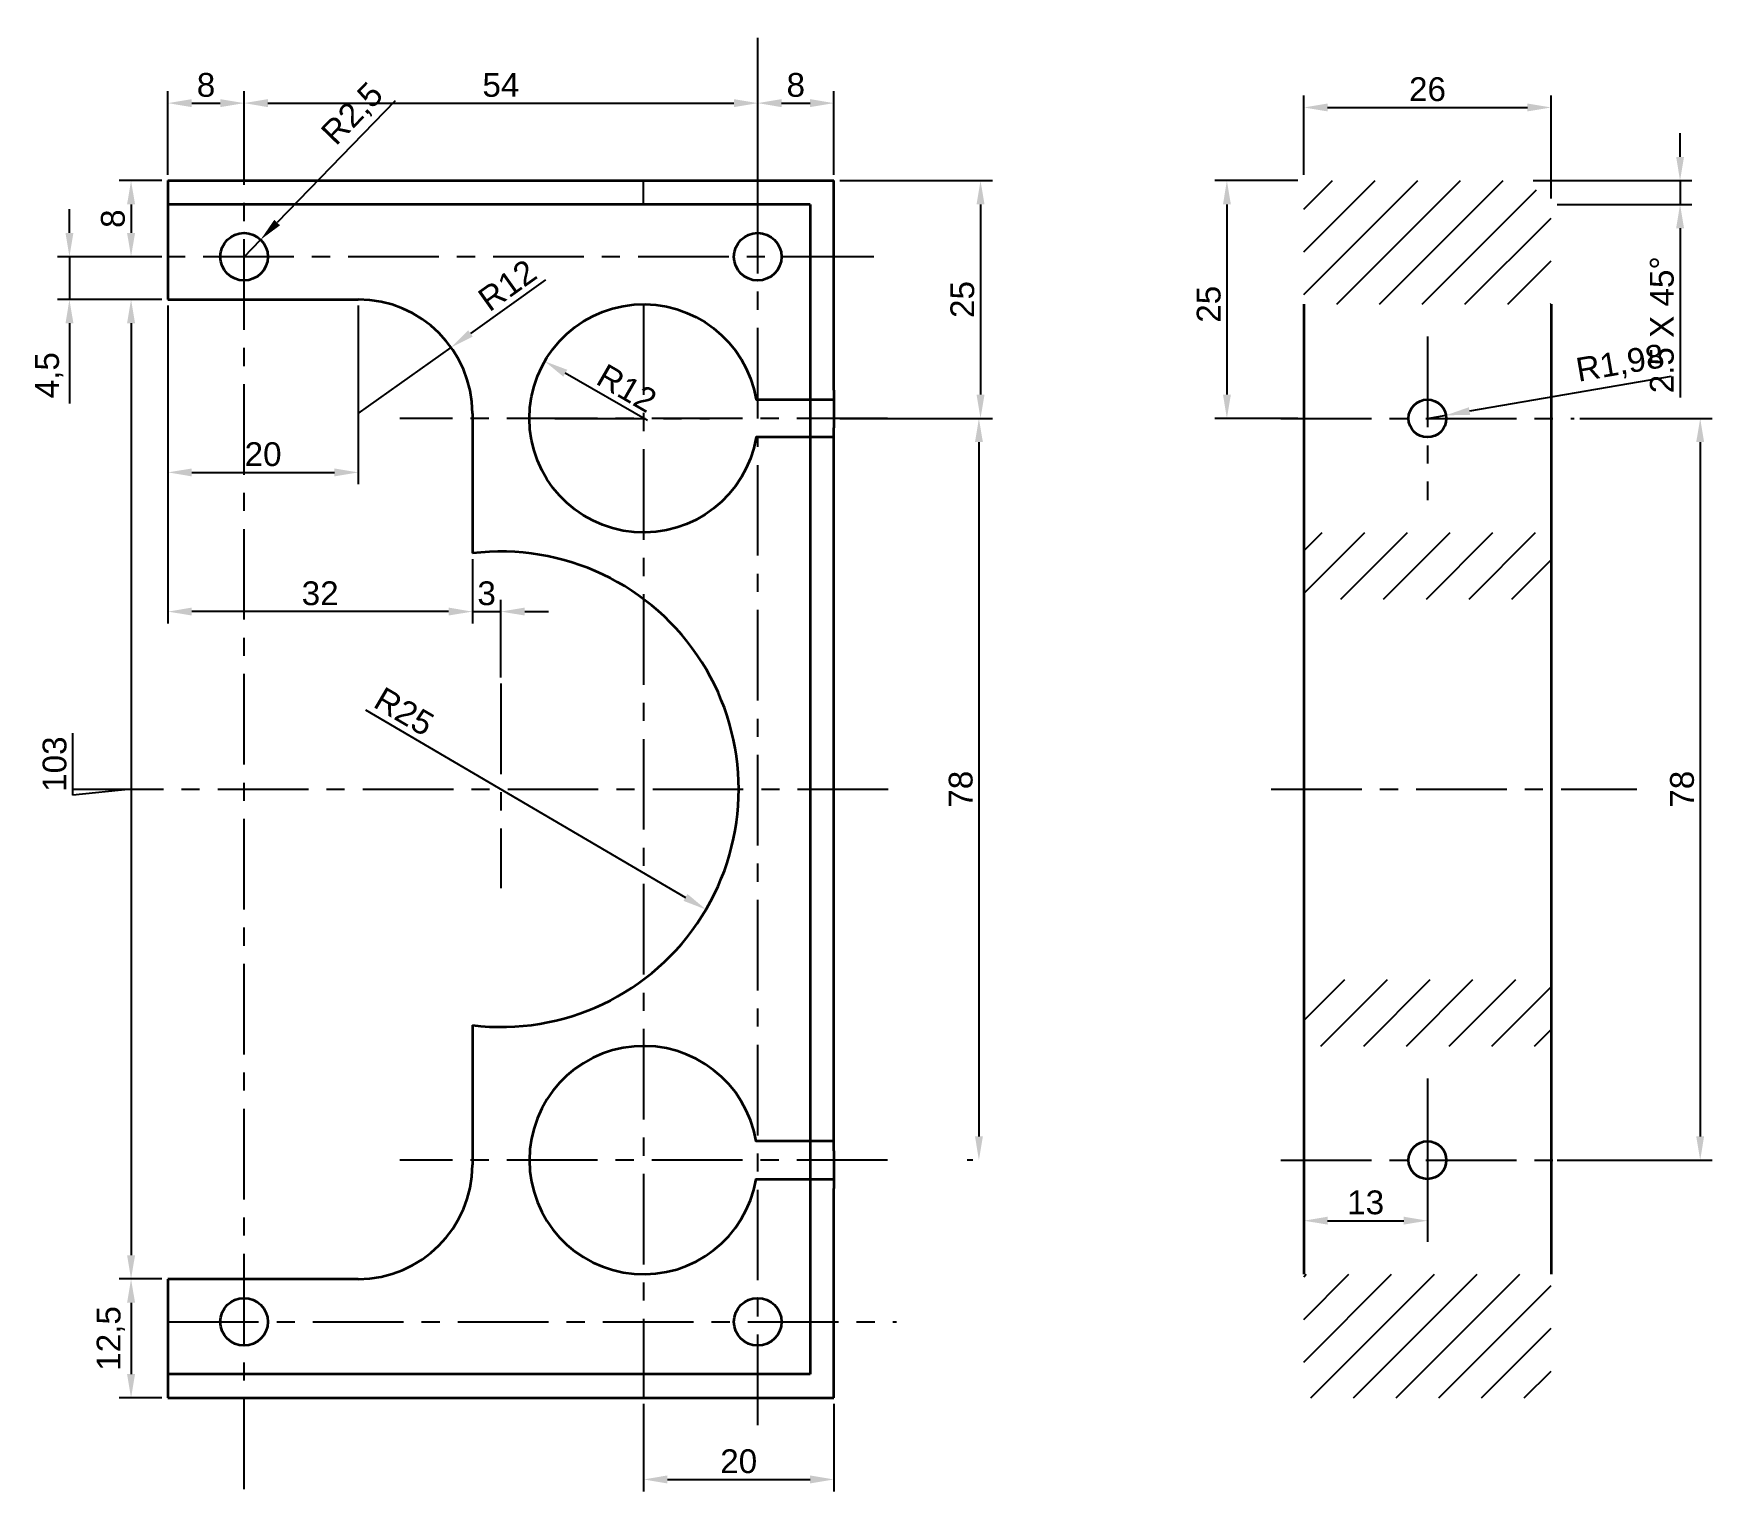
# Model space of a CAD drawing. Header units: millimetres. Extents: x 2773 to 2950, y 1268 to 1421.
import ezdxf

# ---------------------------------------------------------------- set-up
doc = ezdxf.new("R2010")
doc.units = ezdxf.units.MM
doc.header["$LTSCALE"] = 0.3
doc.linetypes.add('AXES', pattern=[50.8, 31.75, -6.35, 6.35, -6.35])
for name, color, linetype in [('axes', 3, 'AXES'), ('cotation', 12, 'Continuous'), ('hachures', 9, 'Continuous')]:
    doc.layers.add(name, color=color, linetype=linetype)
doc.layers.add('dessin', color=7, linetype='Continuous', lineweight=35)
doc.styles.get("Standard").update_dxf_attribs({"font": 'arial.ttf'})
doc.dimstyles.new('ISO-25', dxfattribs={"dimtxt": 2.5, "dimasz": 2.5, "dimexe": 1.25, "dimexo": 0.625, "dimtad": 1, "dimtxsty": 'Standard', "dimcen": 2.5, "dimadec": 0, "dimazin": 0, "dimtfac": 1, "dimtmove": 0, "dimatfit": 3, "dimfxl": 1, "dimarcsym": 0})

# ---------------------------------------------------------------- blocks, each defined once
blk = doc.blocks.new('*D27')
at = {"layer": 'cotation', "color": 0, "lineweight": -2, "transparency": 16777216}
for p, q in [((2786.06, 1405.58), (2781.56, 1405.58)), ((2782.81, 1403.08), (2782.81, 1400.08)), ((2786.06, 1397.58), (2781.56, 1397.58))]:
    blk.add_line(p, q, dxfattribs=at)
at = {"layer": 'cotation', "color": 0, "transparency": 16777216}
for points in [[(2782.39, 1403.08), (2783.23, 1403.08), (2782.81, 1405.58)], [(2782.39, 1400.08), (2783.23, 1400.08), (2782.81, 1397.58)]]:
    blk.add_solid(points, dxfattribs=at)
at = {"layer": 'Defpoints', "color": 0, "transparency": 16777216}
for p in [(2786.69, 1405.58), (2782.81, 1397.58), (2786.69, 1397.58)]:
    blk.add_point(p, dxfattribs=at)
at = {"layer": 'cotation', "color": 0, "transparency": 16777216, "insert": (2780.91, 1401.58), "char_height": 2.5, "attachment_point": 5, "rotation": 90}
blk.add_mtext('8', dxfattribs=at)
blk = doc.blocks.new('*D28')
at = {"layer": 'cotation', "color": 0, "lineweight": -2, "transparency": 16777216}
for p, q in [((2786.06, 1393.08), (2781.56, 1393.08)), ((2782.81, 1390.58), (2782.81, 1292.58)), ((2776.69, 1340.95), (2776.69, 1347.49)), ((2782.81, 1341.58), (2776.69, 1340.95)), ((2786.06, 1290.08), (2781.56, 1290.08))]:
    blk.add_line(p, q, dxfattribs=at)
at = {"layer": 'cotation', "color": 0, "transparency": 16777216}
for points in [[(2782.39, 1390.58), (2783.23, 1390.58), (2782.81, 1393.08)], [(2782.39, 1292.58), (2783.23, 1292.58), (2782.81, 1290.08)]]:
    blk.add_solid(points, dxfattribs=at)
at = {"layer": 'Defpoints', "color": 0, "transparency": 16777216}
for p in [(2786.69, 1393.08), (2782.81, 1290.08), (2786.69, 1290.08)]:
    blk.add_point(p, dxfattribs=at)
at = {"layer": 'cotation', "color": 0, "transparency": 16777216, "insert": (2774.78, 1344.22), "char_height": 2.5, "attachment_point": 5, "rotation": 90}
blk.add_mtext('103', dxfattribs=at)
blk = doc.blocks.new('*D29')
at = {"layer": 'cotation', "color": 0, "lineweight": -2, "transparency": 16777216}
for p, q in [((2786.06, 1290.08), (2781.56, 1290.08)), ((2782.81, 1287.58), (2782.81, 1280.08)), ((2786.06, 1277.58), (2781.56, 1277.58))]:
    blk.add_line(p, q, dxfattribs=at)
at = {"layer": 'cotation', "color": 0, "transparency": 16777216}
for points in [[(2782.39, 1287.58), (2783.23, 1287.58), (2782.81, 1290.08)], [(2782.39, 1280.08), (2783.23, 1280.08), (2782.81, 1277.58)]]:
    blk.add_solid(points, dxfattribs=at)
at = {"layer": 'Defpoints', "color": 0, "transparency": 16777216}
for p in [(2786.69, 1290.08), (2782.81, 1277.58), (2786.69, 1277.58)]:
    blk.add_point(p, dxfattribs=at)
at = {"layer": 'cotation', "color": 0, "transparency": 16777216, "insert": (2780.68, 1283.83), "char_height": 2.5, "attachment_point": 5, "rotation": 90}
blk.add_mtext('12,5', dxfattribs=at)
blk = doc.blocks.new('*D24')
at = {"layer": 'cotation', "color": 0, "lineweight": -2, "transparency": 16777216}
for p, q in [((2857.31, 1405.58), (2873.36, 1405.58)), ((2872.11, 1403.08), (2872.11, 1383.08)), ((2857.31, 1380.58), (2873.36, 1380.58))]:
    blk.add_line(p, q, dxfattribs=at)
at = {"layer": 'cotation', "color": 0, "transparency": 16777216}
for points in [[(2871.69, 1403.08), (2872.53, 1403.08), (2872.11, 1405.58)], [(2871.69, 1383.08), (2872.53, 1383.08), (2872.11, 1380.58)]]:
    blk.add_solid(points, dxfattribs=at)
at = {"layer": 'Defpoints', "color": 0, "transparency": 16777216}
for p in [(2856.69, 1405.58), (2856.69, 1380.58), (2872.11, 1380.58)]:
    blk.add_point(p, dxfattribs=at)
at = {"layer": 'cotation', "color": 0, "transparency": 16777216, "insert": (2870.21, 1393.08), "char_height": 2.5, "attachment_point": 5, "rotation": 90}
blk.add_mtext('25', dxfattribs=at)
blk = doc.blocks.new('*D25')
at = {"layer": 'cotation', "color": 0, "lineweight": -2, "transparency": 16777216}
for p, q in [((2857.31, 1380.58), (2873.19, 1380.58)), ((2871.94, 1378.08), (2871.94, 1305.08)), ((2871.32, 1302.58), (2870.69, 1302.58))]:
    blk.add_line(p, q, dxfattribs=at)
at = {"layer": 'cotation', "color": 0, "transparency": 16777216}
for points in [[(2871.53, 1378.08), (2872.36, 1378.08), (2871.94, 1380.58)], [(2871.53, 1305.08), (2872.36, 1305.08), (2871.94, 1302.58)]]:
    blk.add_solid(points, dxfattribs=at)
at = {"layer": 'Defpoints', "color": 0, "transparency": 16777216}
for p in [(2856.69, 1380.58), (2871.94, 1302.58), (2871.94, 1302.58)]:
    blk.add_point(p, dxfattribs=at)
at = {"layer": 'cotation', "color": 0, "transparency": 16777216, "insert": (2870.04, 1341.58), "char_height": 2.5, "attachment_point": 5, "rotation": 90}
blk.add_mtext('78', dxfattribs=at)
blk = doc.blocks.new('*D26')
at = {"layer": 'cotation', "color": 0, "lineweight": -2, "transparency": 16777216}
for p, q in [((2786.69, 1406.2), (2786.69, 1414.98)), ((2794.69, 1406.2), (2794.69, 1414.98)), ((2789.19, 1413.73), (2792.19, 1413.73))]:
    blk.add_line(p, q, dxfattribs=at)
at = {"layer": 'cotation', "color": 0, "transparency": 16777216}
for points in [[(2789.19, 1414.15), (2789.19, 1413.31), (2786.69, 1413.73)], [(2792.19, 1414.15), (2792.19, 1413.31), (2794.69, 1413.73)]]:
    blk.add_solid(points, dxfattribs=at)
at = {"layer": 'Defpoints', "color": 0, "transparency": 16777216}
for p in [(2794.69, 1413.73), (2786.69, 1405.58), (2794.69, 1405.58)]:
    blk.add_point(p, dxfattribs=at)
at = {"layer": 'cotation', "color": 0, "transparency": 16777216, "insert": (2790.69, 1415.63), "char_height": 2.5, "attachment_point": 5}
blk.add_mtext('8', dxfattribs=at)
blk = doc.blocks.new('*D30')
at = {"layer": 'cotation', "color": 0, "lineweight": -2, "transparency": 16777216}
for p, q in [((2794.69, 1406.2), (2794.69, 1414.98)), ((2848.69, 1400.7), (2848.69, 1414.98)), ((2797.19, 1413.73), (2846.19, 1413.73))]:
    blk.add_line(p, q, dxfattribs=at)
at = {"layer": 'cotation', "color": 0, "transparency": 16777216}
for points in [[(2797.19, 1414.15), (2797.19, 1413.31), (2794.69, 1413.73)], [(2846.19, 1414.15), (2846.19, 1413.31), (2848.69, 1413.73)]]:
    blk.add_solid(points, dxfattribs=at)
at = {"layer": 'Defpoints', "color": 0, "transparency": 16777216}
for p in [(2848.69, 1413.73), (2794.69, 1405.58), (2848.69, 1400.08)]:
    blk.add_point(p, dxfattribs=at)
at = {"layer": 'cotation', "color": 0, "transparency": 16777216, "insert": (2821.69, 1415.63), "char_height": 2.5, "attachment_point": 5}
blk.add_mtext('54', dxfattribs=at)
blk = doc.blocks.new('*D31')
at = {"layer": 'cotation', "color": 0, "lineweight": -2, "transparency": 16777216}
for p, q in [((2848.69, 1400.7), (2848.69, 1414.98)), ((2856.69, 1406.2), (2856.69, 1414.98)), ((2851.19, 1413.73), (2854.19, 1413.73))]:
    blk.add_line(p, q, dxfattribs=at)
at = {"layer": 'cotation', "color": 0, "transparency": 16777216}
for points in [[(2851.19, 1414.15), (2851.19, 1413.31), (2848.69, 1413.73)], [(2854.19, 1414.15), (2854.19, 1413.31), (2856.69, 1413.73)]]:
    blk.add_solid(points, dxfattribs=at)
at = {"layer": 'Defpoints', "color": 0, "transparency": 16777216}
for p in [(2856.69, 1413.73), (2856.69, 1405.58), (2848.69, 1400.08)]:
    blk.add_point(p, dxfattribs=at)
at = {"layer": 'cotation', "color": 0, "transparency": 16777216, "insert": (2852.69, 1415.63), "char_height": 2.5, "attachment_point": 5}
blk.add_mtext('8', dxfattribs=at)
blk = doc.blocks.new('*D32')
at = {"layer": 'cotation', "color": 0, "lineweight": -2, "transparency": 16777216}
for p, q in [((2905.47, 1405.58), (2896.76, 1405.58)), ((2898.01, 1403.08), (2898.01, 1383.08)), ((2905.47, 1380.58), (2896.76, 1380.58))]:
    blk.add_line(p, q, dxfattribs=at)
at = {"layer": 'cotation', "color": 0, "transparency": 16777216}
for points in [[(2897.6, 1403.08), (2898.43, 1403.08), (2898.01, 1405.58)], [(2897.6, 1383.08), (2898.43, 1383.08), (2898.01, 1380.58)]]:
    blk.add_solid(points, dxfattribs=at)
at = {"layer": 'Defpoints', "color": 0, "transparency": 16777216}
for p in [(2906.1, 1405.58), (2898.01, 1380.58), (2906.1, 1380.58)]:
    blk.add_point(p, dxfattribs=at)
at = {"layer": 'cotation', "color": 0, "transparency": 16777216, "insert": (2896.11, 1392.58), "char_height": 2.5, "attachment_point": 5, "rotation": 90}
blk.add_mtext('25', dxfattribs=at)
blk = doc.blocks.new('*D33')
at = {"layer": 'cotation', "color": 0, "lineweight": -2, "transparency": 16777216}
for p, q in [((2945.65, 1408.08), (2945.65, 1410.58)), ((2930.22, 1405.58), (2946.9, 1405.58)), ((2945.65, 1405.58), (2945.65, 1403.08)), ((2932.72, 1403.08), (2946.9, 1403.08)), ((2945.65, 1400.58), (2945.65, 1382.76))]:
    blk.add_line(p, q, dxfattribs=at)
at = {"layer": 'cotation', "color": 0, "transparency": 16777216}
for points in [[(2945.24, 1408.08), (2946.07, 1408.08), (2945.65, 1405.58)], [(2945.24, 1400.58), (2946.07, 1400.58), (2945.65, 1403.08)]]:
    blk.add_solid(points, dxfattribs=at)
at = {"layer": 'Defpoints', "color": 0, "transparency": 16777216}
for p in [(2929.6, 1405.58), (2932.1, 1403.08), (2945.65, 1403.08)]:
    blk.add_point(p, dxfattribs=at)
at = {"layer": 'cotation', "color": 0, "transparency": 16777216, "insert": (2943.75, 1390.42), "char_height": 2.5, "attachment_point": 5, "rotation": 90}
blk.add_mtext('2.5 X 45°', dxfattribs=at)
blk = doc.blocks.new('*D34')
at = {"layer": 'cotation', "color": 0, "lineweight": -2, "transparency": 16777216}
for p, q in [((2906.1, 1406.2), (2906.1, 1414.52)), ((2932.1, 1403.7), (2932.1, 1414.52)), ((2908.6, 1413.27), (2929.6, 1413.27))]:
    blk.add_line(p, q, dxfattribs=at)
at = {"layer": 'cotation', "color": 0, "transparency": 16777216}
for points in [[(2908.6, 1413.69), (2908.6, 1412.86), (2906.1, 1413.27)], [(2929.6, 1413.69), (2929.6, 1412.86), (2932.1, 1413.27)]]:
    blk.add_solid(points, dxfattribs=at)
at = {"layer": 'Defpoints', "color": 0, "transparency": 16777216}
for p in [(2932.1, 1413.27), (2906.1, 1405.58), (2932.1, 1403.08)]:
    blk.add_point(p, dxfattribs=at)
at = {"layer": 'cotation', "color": 0, "transparency": 16777216, "insert": (2919.1, 1415.18), "char_height": 2.5, "attachment_point": 5}
blk.add_mtext('26', dxfattribs=at)
blk = doc.blocks.new('*D35')
at = {"layer": 'cotation', "color": 0, "lineweight": -2, "transparency": 16777216}
for p, q in [((2810.58, 1413.97), (2798.17, 1401.17)), ((2794.69, 1397.58), (2796.43, 1399.37))]:
    blk.add_line(p, q, dxfattribs=at)
at = {"layer": 'cotation', "color": 0, "transparency": 16777216}
blk.add_solid([(2797.87, 1401.46), (2798.47, 1400.88), (2796.43, 1399.37)], dxfattribs=at)
at = {"layer": 'Defpoints', "color": 0, "transparency": 16777216}
for p in [(2796.43, 1399.37), (2794.69, 1397.58)]:
    blk.add_point(p, dxfattribs=at)
at = {"layer": 'cotation', "color": 0, "transparency": 16777216, "insert": (2806.19, 1412.5), "char_height": 2.5, "attachment_point": 5, "rotation": 45.8925}
blk.add_mtext('R2,5', dxfattribs=at)
blk = doc.blocks.new('*D36')
at = {"layer": 'cotation', "color": 0, "lineweight": -2, "transparency": 16777216}
for p, q in [((2786.69, 1392.45), (2786.69, 1373.65)), ((2806.69, 1392.45), (2806.69, 1373.65)), ((2789.19, 1374.9), (2804.19, 1374.9))]:
    blk.add_line(p, q, dxfattribs=at)
at = {"layer": 'cotation', "color": 0, "transparency": 16777216}
for points in [[(2789.19, 1375.31), (2789.19, 1374.48), (2786.69, 1374.9)], [(2804.19, 1375.31), (2804.19, 1374.48), (2806.69, 1374.9)]]:
    blk.add_solid(points, dxfattribs=at)
at = {"layer": 'Defpoints', "color": 0, "transparency": 16777216}
for p in [(2786.69, 1393.08), (2806.69, 1393.08), (2806.69, 1374.9)]:
    blk.add_point(p, dxfattribs=at)
at = {"layer": 'cotation', "color": 0, "transparency": 16777216, "insert": (2796.69, 1376.8), "char_height": 2.5, "attachment_point": 5}
blk.add_mtext('20', dxfattribs=at)
blk = doc.blocks.new('*D37')
at = {"layer": 'cotation', "color": 0, "lineweight": -2, "transparency": 16777216}
for p, q in [((2826.38, 1395.14), (2818.49, 1389.5)), ((2806.69, 1381.08), (2816.46, 1388.05))]:
    blk.add_line(p, q, dxfattribs=at)
at = {"layer": 'cotation', "color": 0, "transparency": 16777216}
blk.add_solid([(2818.25, 1389.84), (2818.73, 1389.17), (2816.46, 1388.05)], dxfattribs=at)
at = {"layer": 'Defpoints', "color": 0, "transparency": 16777216}
for p in [(2816.46, 1388.05), (2806.69, 1381.08)]:
    blk.add_point(p, dxfattribs=at)
at = {"layer": 'cotation', "color": 0, "transparency": 16777216, "insert": (2822.36, 1394.58), "char_height": 2.5, "attachment_point": 5, "rotation": 35.5289}
blk.add_mtext('R12', dxfattribs=at)
blk = doc.blocks.new('*D38')
at = {"layer": 'cotation', "color": 0, "lineweight": -2, "transparency": 16777216}
blk.add_line((2807.44, 1349.94), (2841.1, 1330.2), dxfattribs=at)
at = {"layer": 'cotation', "color": 0, "transparency": 16777216}
blk.add_solid([(2841.31, 1330.56), (2840.89, 1329.84), (2843.25, 1328.93)], dxfattribs=at)
at = {"layer": 'Defpoints', "color": 0, "transparency": 16777216}
for p in [(2821.69, 1341.58), (2843.25, 1328.93)]:
    blk.add_point(p, dxfattribs=at)
at = {"layer": 'cotation', "color": 0, "transparency": 16777216, "insert": (2811.52, 1349.75), "char_height": 2.5, "attachment_point": 5, "rotation": 329.6089}
blk.add_mtext('R25', dxfattribs=at)
blk = doc.blocks.new('*D39')
at = {"layer": 'cotation', "color": 0, "lineweight": -2, "transparency": 16777216}
for p, q in [((2818.69, 1365.77), (2818.69, 1359.01)), ((2821.69, 1353.32), (2821.69, 1361.51)), ((2816.19, 1360.26), (2813.69, 1360.26)), ((2818.69, 1360.26), (2821.69, 1360.26)), ((2824.19, 1360.26), (2826.69, 1360.26))]:
    blk.add_line(p, q, dxfattribs=at)
at = {"layer": 'cotation', "color": 0, "transparency": 16777216}
for points in [[(2816.19, 1360.68), (2816.19, 1359.85), (2818.69, 1360.26)], [(2824.19, 1360.68), (2824.19, 1359.85), (2821.69, 1360.26)]]:
    blk.add_solid(points, dxfattribs=at)
at = {"layer": 'Defpoints', "color": 0, "transparency": 16777216}
for p in [(2818.69, 1366.4), (2821.69, 1360.26), (2821.69, 1352.69)]:
    blk.add_point(p, dxfattribs=at)
at = {"layer": 'cotation', "color": 0, "transparency": 16777216, "insert": (2820.19, 1362.17), "char_height": 2.5, "attachment_point": 5}
blk.add_mtext('3', dxfattribs=at)
blk = doc.blocks.new('*D40')
at = {"layer": 'cotation', "color": 0, "lineweight": -2, "transparency": 16777216}
for p, q in [((2786.69, 1392.45), (2786.69, 1359.01)), ((2818.69, 1365.77), (2818.69, 1359.01)), ((2816.19, 1360.26), (2789.19, 1360.26))]:
    blk.add_line(p, q, dxfattribs=at)
at = {"layer": 'cotation', "color": 0, "transparency": 16777216}
for points in [[(2789.19, 1360.68), (2789.19, 1359.85), (2786.69, 1360.26)], [(2816.19, 1360.68), (2816.19, 1359.85), (2818.69, 1360.26)]]:
    blk.add_solid(points, dxfattribs=at)
at = {"layer": 'Defpoints', "color": 0, "transparency": 16777216}
for p in [(2786.69, 1393.08), (2818.69, 1366.4), (2786.69, 1360.26)]:
    blk.add_point(p, dxfattribs=at)
at = {"layer": 'cotation', "color": 0, "transparency": 16777216, "insert": (2802.69, 1362.17), "char_height": 2.5, "attachment_point": 5}
blk.add_mtext('32', dxfattribs=at)
blk = doc.blocks.new('*D41')
at = {"layer": 'cotation', "color": 0, "lineweight": -2, "transparency": 16777216}
for p, q in [((2906.1, 1301.95), (2906.1, 1294.96)), ((2919.1, 1301.95), (2919.1, 1294.96)), ((2908.6, 1296.21), (2916.6, 1296.21))]:
    blk.add_line(p, q, dxfattribs=at)
at = {"layer": 'cotation', "color": 0, "transparency": 16777216}
for points in [[(2908.6, 1296.63), (2908.6, 1295.8), (2906.1, 1296.21)], [(2916.6, 1296.63), (2916.6, 1295.8), (2919.1, 1296.21)]]:
    blk.add_solid(points, dxfattribs=at)
at = {"layer": 'Defpoints', "color": 0, "transparency": 16777216}
for p in [(2906.1, 1302.58), (2919.1, 1302.58), (2919.1, 1296.21)]:
    blk.add_point(p, dxfattribs=at)
at = {"layer": 'cotation', "color": 0, "transparency": 16777216, "insert": (2912.6, 1298.12), "char_height": 2.5, "attachment_point": 5}
blk.add_mtext('13', dxfattribs=at)
blk = doc.blocks.new('*D42')
at = {"layer": 'cotation', "color": 0, "lineweight": -2, "transparency": 16777216}
for p, q in [((2836.69, 1276.95), (2836.69, 1267.75)), ((2856.69, 1276.95), (2856.69, 1267.75)), ((2839.19, 1269), (2854.19, 1269))]:
    blk.add_line(p, q, dxfattribs=at)
at = {"layer": 'cotation', "color": 0, "transparency": 16777216}
for points in [[(2839.19, 1269.42), (2839.19, 1268.58), (2836.69, 1269)], [(2854.19, 1269.42), (2854.19, 1268.58), (2856.69, 1269)]]:
    blk.add_solid(points, dxfattribs=at)
at = {"layer": 'Defpoints', "color": 0, "transparency": 16777216}
for p in [(2836.69, 1277.58), (2856.69, 1277.58), (2856.69, 1269)]:
    blk.add_point(p, dxfattribs=at)
at = {"layer": 'cotation', "color": 0, "transparency": 16777216, "insert": (2846.69, 1270.9), "char_height": 2.5, "attachment_point": 5}
blk.add_mtext('20', dxfattribs=at)
blk = doc.blocks.new('*D43')
at = {"layer": 'cotation', "color": 0, "lineweight": -2, "transparency": 16777216}
blk.add_line((2837.11, 1380.34), (2828.46, 1385.33), dxfattribs=at)
at = {"layer": 'cotation', "color": 0, "transparency": 16777216}
blk.add_solid([(2828.67, 1385.69), (2828.25, 1384.97), (2826.3, 1386.58)], dxfattribs=at)
at = {"layer": 'Defpoints', "color": 0, "transparency": 16777216}
for p in [(2826.3, 1386.58), (2836.69, 1380.58)]:
    blk.add_point(p, dxfattribs=at)
at = {"layer": 'cotation', "color": 0, "transparency": 16777216, "insert": (2834.93, 1383.76), "char_height": 2.5, "attachment_point": 5, "rotation": 330}
blk.add_mtext('R12', dxfattribs=at)
blk = doc.blocks.new('*D44')
at = {"layer": 'cotation', "color": 0, "lineweight": -2, "transparency": 16777216}
for p, q in [((2944.73, 1384.97), (2923.52, 1381.34)), ((2919.1, 1380.58), (2921.05, 1380.91))]:
    blk.add_line(p, q, dxfattribs=at)
at = {"layer": 'cotation', "color": 0, "transparency": 16777216}
blk.add_solid([(2923.45, 1381.75), (2923.59, 1380.93), (2921.05, 1380.91)], dxfattribs=at)
at = {"layer": 'Defpoints', "color": 0, "transparency": 16777216}
for p in [(2919.1, 1380.58), (2921.05, 1380.91)]:
    blk.add_point(p, dxfattribs=at)
at = {"layer": 'cotation', "color": 0, "transparency": 16777216, "insert": (2939.38, 1386.21), "char_height": 2.5, "attachment_point": 5, "rotation": 9.7304}
blk.add_mtext('R1,98', dxfattribs=at)
blk = doc.blocks.new('*D45')
at = {"layer": 'cotation', "color": 0, "lineweight": -2, "transparency": 16777216}
for p, q in [((2935.13, 1380.58), (2949.02, 1380.58)), ((2947.77, 1378.08), (2947.77, 1305.08)), ((2932.72, 1302.58), (2949.02, 1302.58))]:
    blk.add_line(p, q, dxfattribs=at)
at = {"layer": 'cotation', "color": 0, "transparency": 16777216}
for points in [[(2947.35, 1378.08), (2948.18, 1378.08), (2947.77, 1380.58)], [(2947.35, 1305.08), (2948.18, 1305.08), (2947.77, 1302.58)]]:
    blk.add_solid(points, dxfattribs=at)
at = {"layer": 'Defpoints', "color": 0, "transparency": 16777216}
for p in [(2934.51, 1380.58), (2932.1, 1302.58), (2947.77, 1302.58)]:
    blk.add_point(p, dxfattribs=at)
at = {"layer": 'cotation', "color": 0, "transparency": 16777216, "insert": (2945.87, 1341.58), "char_height": 2.5, "attachment_point": 5, "rotation": 90}
blk.add_mtext('78', dxfattribs=at)
blk = doc.blocks.new('*D46')
at = {"layer": 'cotation', "color": 0, "lineweight": -2, "transparency": 16777216}
for p, q in [((2776.33, 1400.08), (2776.33, 1402.58)), ((2786.06, 1397.58), (2775.08, 1397.58)), ((2776.33, 1397.58), (2776.33, 1393.08)), ((2786.06, 1393.08), (2775.08, 1393.08)), ((2776.33, 1390.58), (2776.33, 1382.16))]:
    blk.add_line(p, q, dxfattribs=at)
at = {"layer": 'cotation', "color": 0, "transparency": 16777216}
for points in [[(2775.92, 1400.08), (2776.75, 1400.08), (2776.33, 1397.58)], [(2775.92, 1390.58), (2776.75, 1390.58), (2776.33, 1393.08)]]:
    blk.add_solid(points, dxfattribs=at)
at = {"layer": 'Defpoints', "color": 0, "transparency": 16777216}
for p in [(2786.69, 1397.58), (2776.33, 1393.08), (2786.69, 1393.08)]:
    blk.add_point(p, dxfattribs=at)
at = {"layer": 'cotation', "color": 0, "transparency": 16777216, "insert": (2774.21, 1385.12), "char_height": 2.5, "attachment_point": 5, "rotation": 90}
blk.add_mtext('4,5', dxfattribs=at)

msp = doc.modelspace()

# ---------------------------------------------------------------- hatches: boundary and pattern name
at = {"layer": 'hachures'}
h = msp.add_hatch(dxfattribs=at)
h.set_pattern_fill('ANSI31', color=256, style=0)
h.set_pattern_definition([(45, (2596.5227, 1254.648), (-2.245064, 2.245064), [])])
h.paths.add_polyline_path([(2932.096, 1403.078), (2929.596, 1405.578), (2906.096, 1405.578), (2906.096, 1392.578), (2932.096, 1392.578)])
edge = h.paths.add_edge_path()
edge.add_line((2932.096, 1368.578), (2906.096, 1368.578))
edge.add_line((2906.096, 1368.578), (2906.096, 1361.578))
edge.add_line((2906.096, 1361.578), (2931.596, 1361.578))
edge.add_spline(control_points=[(2931.596, 1361.578), (2931.625, 1361.578), (2931.656, 1361.582), (2931.717, 1361.596), (2931.746, 1361.606), (2931.802, 1361.632), (2931.832, 1361.651), (2931.887, 1361.694), (2931.913, 1361.719), (2931.958, 1361.771), (2931.982, 1361.804), (2932.022, 1361.873), (2932.039, 1361.91), (2932.065, 1361.983), (2932.077, 1362.027), (2932.092, 1362.114), (2932.096, 1362.159), (2932.096, 1362.2)], knot_values=[-1.6608079, -1.6608079, -1.6608079, -1.6608079, -1.574667, -1.574667, -1.488526, -1.488526, -1.3916571, -1.3916571, -1.2947881, -1.2947881, -1.1840611, -1.1840611, -1.0733341, -1.0733341, -0.9507781, -0.9507781, -0.8282222, -0.8282222, -0.8282222, -0.8282222], degree=3, periodic=0)
edge.add_line((2932.096, 1362.2), (2932.096, 1368.578))
edge = h.paths.add_edge_path()
edge.add_spline(control_points=[(2932.096, 1320.957), (2932.096, 1320.998), (2932.092, 1321.042), (2932.077, 1321.13), (2932.065, 1321.174), (2932.039, 1321.247), (2932.022, 1321.284), (2931.982, 1321.353), (2931.958, 1321.386), (2931.913, 1321.438), (2931.887, 1321.463), (2931.832, 1321.506), (2931.802, 1321.524), (2931.746, 1321.55), (2931.717, 1321.561), (2931.656, 1321.575), (2931.625, 1321.578), (2931.596, 1321.578)], knot_values=[0.8282222, 0.8282222, 0.8282222, 0.8282222, 0.9507781, 0.9507781, 1.0733341, 1.0733341, 1.1840611, 1.1840611, 1.2947881, 1.2947881, 1.3916571, 1.3916571, 1.488526, 1.488526, 1.574667, 1.574667, 1.6608079, 1.6608079, 1.6608079, 1.6608079], degree=3, periodic=0)
edge.add_line((2931.596, 1321.578), (2906.096, 1321.578))
edge.add_line((2906.096, 1321.578), (2906.096, 1314.578))
edge.add_line((2906.096, 1314.578), (2932.096, 1314.578))
edge.add_line((2932.096, 1314.578), (2932.096, 1320.957))
h.paths.add_polyline_path([(2932.096, 1290.578), (2906.096, 1290.578), (2906.096, 1277.578), (2929.596, 1277.578), (2932.096, 1280.078)])

# ---------------------------------------------------------------- linework, layer by layer
at = {"layer": 'axes'}
for p, q in [((2848.69, 1380.578), (2848.69, 1421.035)), ((2794.69, 1267.976), (2794.69, 1410.023)), ((2836.69, 1403.078), (2836.69, 1405.578)), ((2860.879, 1397.578), (2774.013, 1397.578)), ((2836.69, 1392.578), (2836.69, 1277.578)), ((2919.096, 1389.173), (2919.096, 1371.984)), ((2862.323, 1380.578), (2811.057, 1380.578)), ((2827.357, 1380.578), (2843.619, 1380.578)), ((2903.686, 1380.578), (2934.506, 1380.578)), ((2848.69, 1274.705), (2848.69, 1378.594)), ((2821.69, 1352.694), (2821.69, 1331.164)), ((2776.687, 1341.578), (2864.21, 1341.578)), ((2902.667, 1341.578), (2941.123, 1341.578)), ((2919.096, 1311.173), (2919.096, 1293.984)), ((2862.323, 1302.578), (2811.057, 1302.578)), ((2903.686, 1302.578), (2934.506, 1302.578)), ((2786.69, 1285.578), (2863.279, 1285.578))]:
    msp.add_line(p, q, dxfattribs=at)
at = {"layer": 'dessin'}
for p, q in [((2786.69, 1405.578), (2786.69, 1393.078)), ((2786.69, 1405.578), (2856.69, 1405.578)), ((2856.69, 1383.563), (2856.69, 1405.578)), ((2854.19, 1403.078), (2786.69, 1403.078)), ((2854.19, 1403.078), (2854.19, 1280.078)), ((2786.69, 1393.078), (2806.69, 1393.078)), ((2906.096, 1392.578), (2906.096, 1290.578)), ((2932.096, 1392.578), (2932.096, 1290.578)), ((2856.69, 1383.563), (2856.69, 1379.594)), ((2818.69, 1381.078), (2818.69, 1366.398)), ((2856.69, 1303.563), (2856.69, 1379.594)), ((2818.69, 1316.759), (2818.69, 1302.078)), ((2856.69, 1303.563), (2856.69, 1299.594)), ((2856.69, 1277.578), (2856.69, 1299.594)), ((2806.69, 1290.078), (2786.69, 1290.078)), ((2786.69, 1290.078), (2786.69, 1277.578)), ((2854.19, 1280.078), (2786.69, 1280.078)), ((2786.69, 1277.578), (2856.69, 1277.578))]:
    msp.add_line(p, q, dxfattribs=at)
for points in [[(2856.69, 1378.594), (2848.525, 1378.594, -12.0116104), (2848.525, 1382.563), (2856.69, 1382.563)], [(2856.69, 1304.563), (2848.525, 1304.563, 12.0116104), (2848.525, 1300.594), (2856.69, 1300.594)]]:
    msp.add_lwpolyline(points, format="xyb", dxfattribs=at)
for centre, radius in [((2794.69, 1397.578), 2.5), ((2848.69, 1397.578), 2.5), ((2919.096, 1380.578), 1.984), ((2919.096, 1302.578), 1.984), ((2794.69, 1285.578), 2.5), ((2848.69, 1285.578), 2.5)]:
    msp.add_circle(centre, radius, dxfattribs=at)
for centre, radius, start, end in [((2806.69, 1381.078), 12, 0, 90), ((2821.69, 1341.578), 25, 263.1079, 96.8921), ((2806.69, 1302.078), 12, 270, 0)]:
    msp.add_arc(centre, radius, start, end, dxfattribs=at)

# ---------------------------------------------------------------- dimensions: what is measured, and where the dimension line sits
at = {"layer": 'cotation'}
for base, p1, p2, picture, middle in [((2794.69, 1413.731), (2786.69, 1405.578), (2794.69, 1405.578), '*D26', (2790.69, 1415.632)), ((2932.096, 1413.274), (2906.096, 1405.578), (2932.096, 1403.078), '*D34', (2919.096, 1415.176)), ((2806.69, 1374.897), (2786.69, 1393.078), (2806.69, 1393.078), '*D36', (2796.69, 1376.798)), ((2821.69, 1360.264), (2818.69, 1366.398), (2821.69, 1352.694), '*D39', (2820.19, 1362.166)), ((2919.096, 1296.214), (2906.096, 1302.578), (2919.096, 1302.578), '*D41', (2912.596, 1298.116)), ((2856.69, 1269), (2836.69, 1277.578), (2856.69, 1277.578), '*D42', (2846.69, 1270.902))]:
    dim = msp.add_linear_dim(base=base, p1=p1, p2=p2, dimstyle='ISO-25', dxfattribs=at)
    dim.commit()
    dim.dimension.update_dxf_attribs({"geometry": picture, "text_midpoint": middle})
for base, p1, p2, picture, middle in [((2848.69, 1413.731), (2794.69, 1405.578), (2848.69, 1400.078), '*D30', (2821.69, 1415.627)), ((2856.69, 1413.731), (2848.69, 1400.078), (2856.69, 1405.578), '*D31', (2852.69, 1415.632)), ((2786.69, 1360.264), (2818.69, 1366.398), (2786.69, 1393.078), '*D40', (2802.69, 1362.166))]:
    dim = msp.add_linear_dim(base=base, p1=p1, p2=p2, dimstyle='ISO-25', override={"dimtmove": 1}, dxfattribs=at)
    dim.commit()
    dim.dimension.update_dxf_attribs({"geometry": picture, "text_midpoint": middle})
for center, mpoint, picture, middle in [((2794.69, 1397.578), (2796.43, 1399.374), '*D35', (2807.719, 1411.02)), ((2919.096, 1380.578), (2921.052, 1380.914), '*D44', (2939.735, 1384.118)), ((2836.69, 1380.578), (2826.298, 1386.578), '*D43', (2833.994, 1382.135))]:
    dim = msp.add_radius_dim(center=center, mpoint=mpoint, dimstyle='ISO-25', dxfattribs=at)
    dim.commit()
    dim.dimension.update_dxf_attribs({"geometry": picture, "text_midpoint": middle, "dimtype": 164})
dim = msp.add_linear_dim(base=(2945.655, 1403.078), p1=(2929.596, 1405.578), p2=(2932.096, 1403.078), angle=90, text='2.5 X 45°', dimstyle='ISO-25', dxfattribs=at)
dim.commit()
dim.dimension.update_dxf_attribs({"geometry": '*D33', "text_midpoint": (2945.655, 1390.417), "dimtype": 160})
for base, p1, p2, picture, middle in [((2782.81, 1397.578), (2786.69, 1405.578), (2786.69, 1397.578), '*D27', (2780.909, 1401.578)), ((2872.109, 1380.578), (2856.69, 1405.578), (2856.69, 1380.578), '*D24', (2870.207, 1393.078)), ((2947.768, 1302.578), (2934.506, 1380.578), (2932.096, 1302.578), '*D45', (2945.867, 1341.578))]:
    dim = msp.add_linear_dim(base=base, p1=p1, p2=p2, angle=90, dimstyle='ISO-25', dxfattribs=at)
    dim.commit()
    dim.dimension.update_dxf_attribs({"geometry": picture, "text_midpoint": middle})
for base, p1, p2, picture, middle in [((2898.013, 1380.578), (2906.096, 1405.578), (2906.096, 1380.578), '*D32', (2898.013, 1392.578)), ((2776.335, 1393.078), (2786.69, 1397.578), (2786.69, 1393.078), '*D46', (2776.335, 1385.118))]:
    dim = msp.add_linear_dim(base=base, p1=p1, p2=p2, angle=90, dimstyle='ISO-25', dxfattribs=at)
    dim.commit()
    dim.dimension.update_dxf_attribs({"geometry": picture, "text_midpoint": middle, "dimtype": 160})
dim = msp.add_radius_dim(center=(2806.69, 1381.078), mpoint=(2816.456, 1388.052), dimstyle='ISO-25', dxfattribs=at)
dim.commit()
dim.dimension.update_dxf_attribs({"geometry": '*D37', "text_midpoint": (2822.361, 1394.579)})
dim = msp.add_linear_dim(base=(2782.81, 1290.078), p1=(2786.69, 1393.078), p2=(2786.69, 1290.078), angle=90, dimstyle='ISO-25', override={"dimtmove": 1}, dxfattribs=at)
dim.commit()
dim.dimension.update_dxf_attribs({"geometry": '*D28', "text_midpoint": (2776.687, 1341.578), "dimtype": 160})
for base, p1, p2, picture, middle in [((2871.942, 1302.578), (2856.69, 1380.578), (2871.942, 1302.578), '*D25', (2870.041, 1341.578)), ((2782.81, 1277.578), (2786.69, 1290.078), (2786.69, 1277.578), '*D29', (2780.683, 1283.828))]:
    dim = msp.add_linear_dim(base=base, p1=p1, p2=p2, angle=90, dimstyle='ISO-25', override={"dimtmove": 1}, dxfattribs=at)
    dim.commit()
    dim.dimension.update_dxf_attribs({"geometry": picture, "text_midpoint": middle})
dim = msp.add_radius_dim(center=(2821.69, 1341.578), mpoint=(2843.255, 1328.931), dimstyle='ISO-25', override={"dimtmove": 1}, dxfattribs=at)
dim.commit()
dim.dimension.update_dxf_attribs({"geometry": '*D38', "text_midpoint": (2810.561, 1348.106), "dimtype": 164})

doc.saveas('drawing.dxf')
